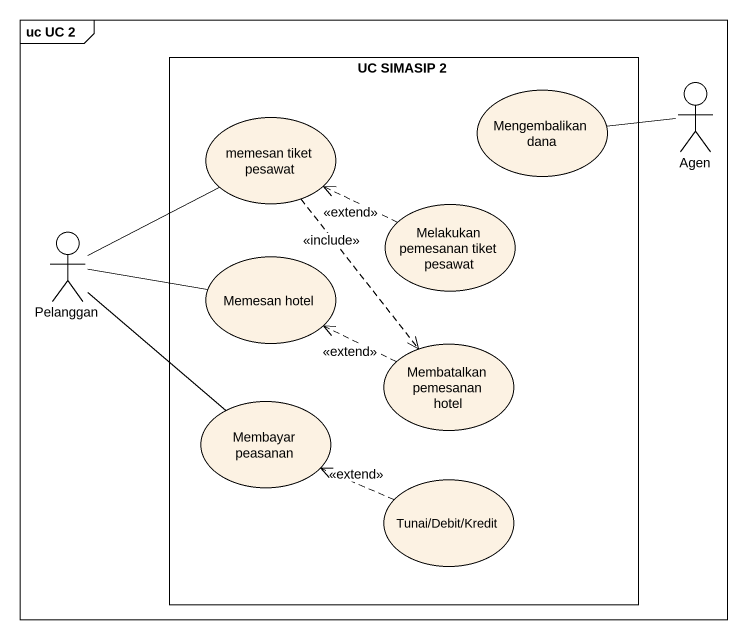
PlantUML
@startuml
mainframe uc UC 2
rectangle "UC SIMASIP 2" as UC_SIMASIP_2 {
  usecase "memesan tiket pesawat" as memesan_tiket_pesawat
  usecase "Mengembalikan dana" as Mengembalikan_dana
  usecase "Melakukan pemesanan tiket pesawat" as Melakukan_pemesanan_tiket
  usecase "Memesan hotel" as Memesan_hotel
  usecase "Membatalkan pemesanan hotel" as Membatalkan_pemesanan_hotel
  usecase "Membayar peasanan" as Membayar_peasanan
  usecase "Tunai/Debit/Kredit" as Tunai_Debit_Kredit
}
actor Agen
actor Pelanggan
memesan_tiket_pesawat ..> Membatalkan_pemesanan_hotel : <<include>>
Agen -left- Mengembalikan_dana
Pelanggan -up- memesan_tiket_pesawat
Pelanggan -right- Memesan_hotel
Pelanggan -- Membayar_peasanan
Melakukan_pemesanan_tiket .left.> memesan_tiket_pesawat : <<extend>>
Membatalkan_pemesanan_hotel .left.> Memesan_hotel : <<extend>>
Tunai_Debit_Kredit .left.> Membayar_peasanan : <<extend>>
@enduml
